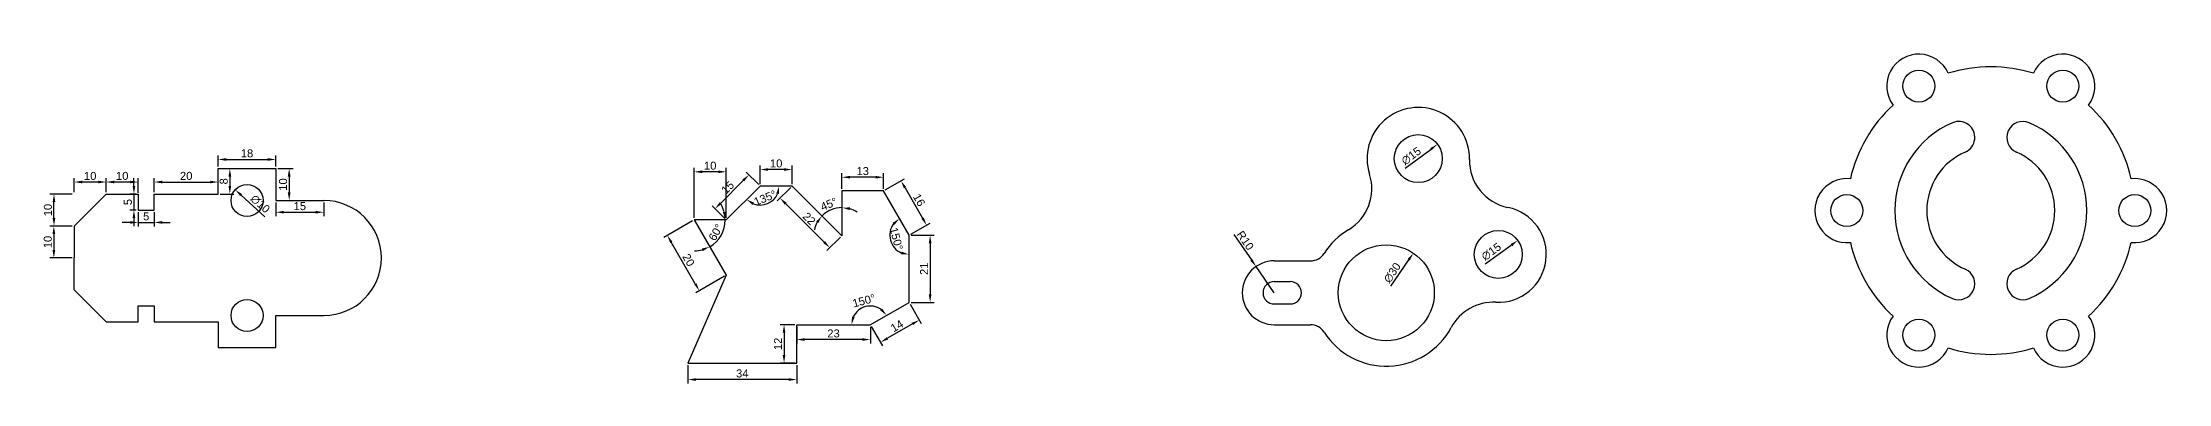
# Model space of a CAD drawing. Header units: millimetres. Extents: x 2651 to 4409, y 985 to 1695.
# Drawn here: x 2651 to 3316, y 1244 to 1350 of the extents above; entities that cross this region are included whole.
import ezdxf

# ---------------------------------------------------------------- set-up
doc = ezdxf.new("R2010")
doc.units = ezdxf.units.MM
doc.styles.get("Standard").update_dxf_attribs({"font": 'arial.ttf'})
doc.dimstyles.new('ISO-25', dxfattribs={"dimtxt": 2.5, "dimasz": 2.5, "dimexe": 1.25, "dimexo": 0.625, "dimtad": 1, "dimtxsty": 'Standard', "dimcen": 2.5, "dimadec": 0, "dimazin": 0, "dimtfac": 1, "dimtmove": 0, "dimatfit": 3, "dimfxl": 1, "dimarcsym": 0})

# ---------------------------------------------------------------- blocks, each defined once
blk = doc.blocks.new('*D7')
at = {"color": 0, "lineweight": -2, "transparency": 16777216}
for p, q in [((2660.55, 1303), (2653.61, 1303)), ((2654.86, 1295.5), (2654.86, 1300.5)), ((2660.55, 1293), (2653.61, 1293))]:
    blk.add_line(p, q, dxfattribs=at)
at = {"color": 0, "transparency": 16777216}
for points in [[(2654.44, 1300.5), (2655.28, 1300.5), (2654.86, 1303)], [(2654.44, 1295.5), (2655.28, 1295.5), (2654.86, 1293)]]:
    blk.add_solid(points, dxfattribs=at)
at = {"layer": 'Defpoints', "color": 0, "transparency": 16777216}
for p in [(2654.86, 1303), (2661.17, 1303), (2661.17, 1293)]:
    blk.add_point(p, dxfattribs=at)
at = {"color": 0, "transparency": 16777216, "insert": (2652.96, 1298), "char_height": 2.5, "attachment_point": 5, "rotation": 90}
blk.add_mtext('10', dxfattribs=at)
blk = doc.blocks.new('*D8')
at = {"color": 0, "lineweight": -2, "transparency": 16777216}
for p, q in [((2661.17, 1303.62), (2661.17, 1308.02)), ((2668.67, 1306.77), (2663.67, 1306.77)), ((2671.17, 1303.62), (2671.17, 1308.02))]:
    blk.add_line(p, q, dxfattribs=at)
at = {"color": 0, "transparency": 16777216}
for points in [[(2663.67, 1307.19), (2663.67, 1306.36), (2661.17, 1306.77)], [(2668.67, 1307.19), (2668.67, 1306.36), (2671.17, 1306.77)]]:
    blk.add_solid(points, dxfattribs=at)
at = {"layer": 'Defpoints', "color": 0, "transparency": 16777216}
for p in [(2661.17, 1306.77), (2661.17, 1303), (2671.17, 1303)]:
    blk.add_point(p, dxfattribs=at)
at = {"color": 0, "transparency": 16777216, "insert": (2666.17, 1308.67), "char_height": 2.5, "attachment_point": 5}
blk.add_mtext('10', dxfattribs=at)
blk = doc.blocks.new('*D9')
at = {"color": 0, "lineweight": -2, "transparency": 16777216}
for p, q in [((2671.17, 1303.62), (2671.17, 1308.03)), ((2678.67, 1306.78), (2673.67, 1306.78)), ((2681.17, 1303.43), (2681.17, 1308.03))]:
    blk.add_line(p, q, dxfattribs=at)
at = {"color": 0, "transparency": 16777216}
for points in [[(2673.67, 1307.19), (2673.67, 1306.36), (2671.17, 1306.78)], [(2678.67, 1307.19), (2678.67, 1306.36), (2681.17, 1306.78)]]:
    blk.add_solid(points, dxfattribs=at)
at = {"layer": 'Defpoints', "color": 0, "transparency": 16777216}
for p in [(2671.17, 1306.78), (2671.17, 1303), (2681.17, 1302.8)]:
    blk.add_point(p, dxfattribs=at)
at = {"color": 0, "transparency": 16777216, "insert": (2676.17, 1308.68), "char_height": 2.5, "attachment_point": 5}
blk.add_mtext('10', dxfattribs=at)
blk = doc.blocks.new('*D10')
at = {"color": 0, "lineweight": -2, "transparency": 16777216}
for p, q in [((2680.55, 1303), (2678.59, 1303)), ((2679.84, 1305.5), (2679.84, 1308)), ((2679.84, 1303), (2679.84, 1298)), ((2680.55, 1298), (2678.59, 1298)), ((2679.84, 1295.5), (2679.84, 1293))]:
    blk.add_line(p, q, dxfattribs=at)
at = {"color": 0, "transparency": 16777216}
for points in [[(2679.43, 1305.5), (2680.26, 1305.5), (2679.84, 1303)], [(2679.43, 1295.5), (2680.26, 1295.5), (2679.84, 1298)]]:
    blk.add_solid(points, dxfattribs=at)
at = {"layer": 'Defpoints', "color": 0, "transparency": 16777216}
for p in [(2681.17, 1303), (2679.84, 1298), (2681.17, 1298)]:
    blk.add_point(p, dxfattribs=at)
at = {"color": 0, "transparency": 16777216, "insert": (2677.95, 1300.5), "char_height": 2.5, "attachment_point": 5, "rotation": 90}
blk.add_mtext('5', dxfattribs=at)
blk = doc.blocks.new('*D11')
at = {"color": 0, "lineweight": -2, "transparency": 16777216}
for p, q in [((2681.17, 1297.37), (2681.17, 1292.88)), ((2686.17, 1297.37), (2686.17, 1292.88)), ((2678.67, 1294.13), (2676.17, 1294.13)), ((2681.17, 1294.13), (2686.17, 1294.13)), ((2688.67, 1294.13), (2691.17, 1294.13))]:
    blk.add_line(p, q, dxfattribs=at)
at = {"color": 0, "transparency": 16777216}
for points in [[(2678.67, 1294.55), (2678.67, 1293.71), (2681.17, 1294.13)], [(2688.67, 1294.55), (2688.67, 1293.71), (2686.17, 1294.13)]]:
    blk.add_solid(points, dxfattribs=at)
at = {"layer": 'Defpoints', "color": 0, "transparency": 16777216}
for p in [(2681.17, 1298), (2686.17, 1298), (2686.17, 1294.13)]:
    blk.add_point(p, dxfattribs=at)
at = {"color": 0, "transparency": 16777216, "insert": (2683.67, 1296.02), "char_height": 2.5, "attachment_point": 5}
blk.add_mtext('5', dxfattribs=at)
blk = doc.blocks.new('*D12')
at = {"color": 0, "lineweight": -2, "transparency": 16777216}
for p, q in [((2686.17, 1303.62), (2686.17, 1308.03)), ((2688.67, 1306.78), (2703.67, 1306.78)), ((2706.17, 1303.62), (2706.17, 1308.03))]:
    blk.add_line(p, q, dxfattribs=at)
at = {"color": 0, "transparency": 16777216}
for points in [[(2688.67, 1307.19), (2688.67, 1306.36), (2686.17, 1306.78)], [(2703.67, 1307.19), (2703.67, 1306.36), (2706.17, 1306.78)]]:
    blk.add_solid(points, dxfattribs=at)
at = {"layer": 'Defpoints', "color": 0, "transparency": 16777216}
for p in [(2686.17, 1303), (2706.17, 1306.78), (2706.17, 1303)]:
    blk.add_point(p, dxfattribs=at)
at = {"color": 0, "transparency": 16777216, "insert": (2696.17, 1308.68), "char_height": 2.5, "attachment_point": 5}
blk.add_mtext('20', dxfattribs=at)
blk = doc.blocks.new('*D13')
at = {"color": 0, "lineweight": -2, "transparency": 16777216}
for p, q in [((2706.8, 1311), (2711.05, 1311)), ((2706.8, 1303), (2711.05, 1303)), ((2709.8, 1308.5), (2709.8, 1305.5))]:
    blk.add_line(p, q, dxfattribs=at)
at = {"color": 0, "transparency": 16777216}
for points in [[(2709.39, 1308.5), (2710.22, 1308.5), (2709.8, 1311)], [(2709.39, 1305.5), (2710.22, 1305.5), (2709.8, 1303)]]:
    blk.add_solid(points, dxfattribs=at)
at = {"layer": 'Defpoints', "color": 0, "transparency": 16777216}
for p in [(2706.17, 1311), (2706.17, 1303), (2709.8, 1303)]:
    blk.add_point(p, dxfattribs=at)
at = {"color": 0, "transparency": 16777216, "insert": (2707.9, 1307), "char_height": 2.5, "attachment_point": 5, "rotation": 90}
blk.add_mtext('8', dxfattribs=at)
blk = doc.blocks.new('*D14')
at = {"color": 0, "lineweight": -2, "transparency": 16777216}
for p, q in [((2706.17, 1311.62), (2706.17, 1315.09)), ((2708.67, 1313.84), (2721.67, 1313.84)), ((2724.17, 1311.62), (2724.17, 1315.09))]:
    blk.add_line(p, q, dxfattribs=at)
at = {"color": 0, "transparency": 16777216}
for points in [[(2708.67, 1314.26), (2708.67, 1313.42), (2706.17, 1313.84)], [(2721.67, 1314.26), (2721.67, 1313.42), (2724.17, 1313.84)]]:
    blk.add_solid(points, dxfattribs=at)
at = {"layer": 'Defpoints', "color": 0, "transparency": 16777216}
for p in [(2706.17, 1311), (2724.17, 1313.84), (2724.17, 1311)]:
    blk.add_point(p, dxfattribs=at)
at = {"color": 0, "transparency": 16777216, "insert": (2715.17, 1315.74), "char_height": 2.5, "attachment_point": 5}
blk.add_mtext('18', dxfattribs=at)
blk = doc.blocks.new('*D15')
at = {"color": 0, "lineweight": -2, "transparency": 16777216}
for p, q in [((2724.8, 1311), (2729.59, 1311)), ((2728.34, 1308.5), (2728.34, 1303.5)), ((2724.8, 1301), (2729.59, 1301))]:
    blk.add_line(p, q, dxfattribs=at)
at = {"color": 0, "transparency": 16777216}
for points in [[(2727.92, 1308.5), (2728.76, 1308.5), (2728.34, 1311)], [(2727.92, 1303.5), (2728.76, 1303.5), (2728.34, 1301)]]:
    blk.add_solid(points, dxfattribs=at)
at = {"layer": 'Defpoints', "color": 0, "transparency": 16777216}
for p in [(2724.17, 1311), (2724.17, 1301), (2728.34, 1301)]:
    blk.add_point(p, dxfattribs=at)
at = {"color": 0, "transparency": 16777216, "insert": (2726.44, 1306), "char_height": 2.5, "attachment_point": 5, "rotation": 90}
blk.add_mtext('10', dxfattribs=at)
blk = doc.blocks.new('*D16')
at = {"color": 0, "lineweight": -2, "transparency": 16777216}
for p, q in [((2724.17, 1300.37), (2724.17, 1296.07)), ((2726.67, 1297.32), (2736.67, 1297.32)), ((2739.17, 1300.37), (2739.17, 1296.07))]:
    blk.add_line(p, q, dxfattribs=at)
at = {"color": 0, "transparency": 16777216}
for points in [[(2726.67, 1297.74), (2726.67, 1296.91), (2724.17, 1297.32)], [(2736.67, 1297.74), (2736.67, 1296.91), (2739.17, 1297.32)]]:
    blk.add_solid(points, dxfattribs=at)
at = {"layer": 'Defpoints', "color": 0, "transparency": 16777216}
for p in [(2724.17, 1301), (2739.17, 1301), (2739.17, 1297.32)]:
    blk.add_point(p, dxfattribs=at)
at = {"color": 0, "transparency": 16777216, "insert": (2731.67, 1299.22), "char_height": 2.5, "attachment_point": 5}
blk.add_mtext('15', dxfattribs=at)
blk = doc.blocks.new('*D17')
at = {"color": 0, "lineweight": -2, "transparency": 16777216}
blk.add_line((2720.75, 1295.92), (2713.33, 1302.68), dxfattribs=at)
at = {"color": 0, "transparency": 16777216}
blk.add_solid([(2713.61, 1302.99), (2713.05, 1302.37), (2711.48, 1304.36)], dxfattribs=at)
at = {"layer": 'Defpoints', "color": 0, "transparency": 16777216}
for p in [(2711.48, 1304.36), (2718.87, 1297.63)]:
    blk.add_point(p, dxfattribs=at)
at = {"color": 0, "transparency": 16777216, "insert": (2719.29, 1299.92), "char_height": 2.5, "attachment_point": 5, "rotation": 317.68511}
blk.add_mtext('∅10', dxfattribs=at)
blk = doc.blocks.new('*D18')
at = {"color": 0, "lineweight": -2, "transparency": 16777216}
for p, q in [((2660.55, 1293), (2653.57, 1293)), ((2654.82, 1290.5), (2654.82, 1285.5)), ((2660.55, 1283), (2653.57, 1283))]:
    blk.add_line(p, q, dxfattribs=at)
at = {"color": 0, "transparency": 16777216}
for points in [[(2654.4, 1290.5), (2655.24, 1290.5), (2654.82, 1293)], [(2654.4, 1285.5), (2655.24, 1285.5), (2654.82, 1283)]]:
    blk.add_solid(points, dxfattribs=at)
at = {"layer": 'Defpoints', "color": 0, "transparency": 16777216}
for p in [(2661.17, 1293), (2654.82, 1283), (2661.17, 1283)]:
    blk.add_point(p, dxfattribs=at)
at = {"color": 0, "transparency": 16777216, "insert": (2652.92, 1288), "char_height": 2.5, "attachment_point": 5, "rotation": 90}
blk.add_mtext('10', dxfattribs=at)
blk = doc.blocks.new('*D31')
at = {"color": 0, "lineweight": -2, "transparency": 16777216}
blk.add_arc((2909.92, 1262.11), 5.86, 54.62241, 155.37759, dxfattribs=at)
at = {"color": 0, "transparency": 16777216}
for points in [[(2905, 1264.47), (2904.18, 1264.65), (2904.06, 1262.11)], [(2913.62, 1267.17), (2913.01, 1266.61), (2915, 1265.04)]]:
    blk.add_solid(points, dxfattribs=at)
at = {"layer": 'Defpoints', "color": 0, "transparency": 16777216}
for p in [(2922.04, 1269.11), (2886.92, 1262.11), (2909.92, 1262.11), (2909.92, 1262.11), (2910.94, 1267.89)]:
    blk.add_point(p, dxfattribs=at)
at = {"color": 0, "transparency": 16777216, "insert": (2907.91, 1269.61), "char_height": 2.5, "attachment_point": 5, "rotation": 15}
blk.add_mtext('150°', dxfattribs=at)
blk = doc.blocks.new('*D32')
at = {"color": 0, "lineweight": -2, "transparency": 16777216}
for start, end in [(90, 135), (57.30267, 73.65134), (151.34866, 167.69733)]:
    blk.add_arc((2901.04, 1289.97), 8.79, start, end, dxfattribs=at)
at = {"color": 0, "transparency": 16777216}
for points in [[(2893, 1294.44), (2893.66, 1293.94), (2894.83, 1296.19)], [(2903.46, 1297.99), (2903.58, 1298.82), (2901.04, 1298.76)]]:
    blk.add_solid(points, dxfattribs=at)
at = {"layer": 'Defpoints', "color": 0, "transparency": 16777216}
for p in [(2885.49, 1305.53), (2901.04, 1303.97), (2898.77, 1298.46), (2901.04, 1289.97), (2901.04, 1289.97)]:
    blk.add_point(p, dxfattribs=at)
at = {"color": 0, "transparency": 16777216, "insert": (2896.95, 1299.84), "char_height": 2.5, "attachment_point": 5, "rotation": 22.5}
blk.add_mtext('45°', dxfattribs=at)
blk = doc.blocks.new('*D33')
at = {"color": 0, "lineweight": -2, "transparency": 16777216}
for start, end in [(14.79641, 29.59283), (300, 360), (270.40717, 285.20359)]:
    blk.add_arc((2854.88, 1294.92), 9.71, start, end, dxfattribs=at)
at = {"color": 0, "transparency": 16777216}
for points in [[(2864.68, 1297.45), (2863.85, 1297.35), (2864.59, 1294.92)], [(2857.27, 1285.94), (2857.59, 1285.17), (2859.73, 1286.51)]]:
    blk.add_solid(points, dxfattribs=at)
at = {"layer": 'Defpoints', "color": 0, "transparency": 16777216}
for p in [(2854.88, 1294.92), (2854.88, 1294.92), (2862.32, 1288.68), (2864.88, 1294.92), (2864.88, 1277.6)]:
    blk.add_point(p, dxfattribs=at)
at = {"color": 0, "transparency": 16777216, "insert": (2861.64, 1291.02), "char_height": 2.5, "attachment_point": 5, "rotation": 60}
blk.add_mtext('60°', dxfattribs=at)
blk = doc.blocks.new('*D34')
at = {"color": 0, "lineweight": -2, "transparency": 16777216}
blk.add_arc((2875.49, 1305.53), 5.96, 249.21162, 335.78838, dxfattribs=at)
at = {"color": 0, "transparency": 16777216}
for points in [[(2880.52, 1303.17), (2881.33, 1302.99), (2881.45, 1305.53)], [(2873.15, 1299.6), (2873.6, 1300.3), (2871.27, 1301.31)]]:
    blk.add_solid(points, dxfattribs=at)
at = {"layer": 'Defpoints', "color": 0, "transparency": 16777216}
for p in [(2875.49, 1305.53), (2875.49, 1305.53), (2885.49, 1305.53), (2875.49, 1299.57), (2864.88, 1294.92)]:
    blk.add_point(p, dxfattribs=at)
at = {"color": 0, "transparency": 16777216, "insert": (2877.04, 1301.78), "char_height": 2.5, "attachment_point": 5, "rotation": 22.5}
blk.add_mtext('135°', dxfattribs=at)
blk = doc.blocks.new('*D35')
at = {"color": 0, "lineweight": -2, "transparency": 16777216}
blk.add_arc((2922.04, 1290.11), 6.04, 143.89792, 246.10208, dxfattribs=at)
at = {"color": 0, "transparency": 16777216}
for points in [[(2916.89, 1293.98), (2917.44, 1293.36), (2919.03, 1295.34)], [(2919.68, 1285), (2919.51, 1284.19), (2922.04, 1284.08)]]:
    blk.add_solid(points, dxfattribs=at)
at = {"layer": 'Defpoints', "color": 0, "transparency": 16777216}
for p in [(2914.04, 1303.97), (2916.1, 1291.16), (2922.04, 1290.11), (2922.04, 1290.11), (2922.04, 1269.11)]:
    blk.add_point(p, dxfattribs=at)
at = {"color": 0, "transparency": 16777216, "insert": (2918.05, 1289.04), "char_height": 2.5, "attachment_point": 5, "rotation": 285}
blk.add_mtext('150°', dxfattribs=at)
blk = doc.blocks.new('*D36')
at = {"color": 0, "lineweight": -2, "transparency": 16777216}
for p, q in [((2914.59, 1304.28), (2920.6, 1307.75)), ((2920.76, 1304.96), (2926.26, 1295.44)), ((2922.59, 1290.43), (2928.6, 1293.9))]:
    blk.add_line(p, q, dxfattribs=at)
at = {"color": 0, "transparency": 16777216}
for points in [[(2921.13, 1305.17), (2920.4, 1304.76), (2919.51, 1307.13)], [(2926.63, 1295.65), (2925.9, 1295.23), (2927.51, 1293.27)]]:
    blk.add_solid(points, dxfattribs=at)
at = {"layer": 'Defpoints', "color": 0, "transparency": 16777216}
for p in [(2914.04, 1303.97), (2922.04, 1290.11), (2927.51, 1293.27)]:
    blk.add_point(p, dxfattribs=at)
at = {"color": 0, "transparency": 16777216, "insert": (2925.16, 1301.15), "char_height": 2.5, "attachment_point": 5, "rotation": 300}
blk.add_mtext('16', dxfattribs=at)
blk = doc.blocks.new('*D37')
at = {"color": 0, "lineweight": -2, "transparency": 16777216}
for p, q in [((2875.05, 1305.97), (2871.11, 1309.9)), ((2863.16, 1300.18), (2870.23, 1307.25)), ((2864.44, 1295.36), (2860.5, 1299.3))]:
    blk.add_line(p, q, dxfattribs=at)
at = {"color": 0, "transparency": 16777216}
for points in [[(2869.93, 1307.55), (2870.52, 1306.96), (2871.99, 1309.02)], [(2862.86, 1300.48), (2863.45, 1299.89), (2861.39, 1298.41)]]:
    blk.add_solid(points, dxfattribs=at)
at = {"layer": 'Defpoints', "color": 0, "transparency": 16777216}
for p in [(2871.99, 1309.02), (2875.49, 1305.53), (2864.88, 1294.92)]:
    blk.add_point(p, dxfattribs=at)
at = {"color": 0, "transparency": 16777216, "insert": (2865.35, 1305.06), "char_height": 2.5, "attachment_point": 5, "rotation": 45}
blk.add_mtext('15', dxfattribs=at)
blk = doc.blocks.new('*D38')
at = {"color": 0, "lineweight": -2, "transparency": 16777216}
for p, q in [((2854.34, 1294.61), (2845.41, 1289.45)), ((2855.24, 1274.92), (2847.74, 1287.91)), ((2864.34, 1277.29), (2855.41, 1272.13))]:
    blk.add_line(p, q, dxfattribs=at)
at = {"color": 0, "transparency": 16777216}
for points in [[(2848.1, 1288.12), (2847.38, 1287.7), (2846.49, 1290.07)], [(2855.6, 1275.13), (2854.88, 1274.71), (2856.49, 1272.75)]]:
    blk.add_solid(points, dxfattribs=at)
at = {"layer": 'Defpoints', "color": 0, "transparency": 16777216}
for p in [(2846.49, 1290.07), (2854.88, 1294.92), (2864.88, 1277.6)]:
    blk.add_point(p, dxfattribs=at)
at = {"color": 0, "transparency": 16777216, "insert": (2853.13, 1282.36), "char_height": 2.5, "attachment_point": 5, "rotation": 300}
blk.add_mtext('20', dxfattribs=at)
blk = doc.blocks.new('*D39')
at = {"color": 0, "lineweight": -2, "transparency": 16777216}
for p, q in [((2885.05, 1305.08), (2880.83, 1300.87)), ((2883.48, 1299.98), (2895.5, 1287.96)), ((2900.6, 1289.53), (2896.38, 1285.31))]:
    blk.add_line(p, q, dxfattribs=at)
at = {"color": 0, "transparency": 16777216}
for points in [[(2883.77, 1300.28), (2883.18, 1299.69), (2881.71, 1301.75)], [(2895.79, 1288.26), (2895.2, 1287.67), (2897.27, 1286.19)]]:
    blk.add_solid(points, dxfattribs=at)
at = {"layer": 'Defpoints', "color": 0, "transparency": 16777216}
for p in [(2885.49, 1305.53), (2901.04, 1289.97), (2897.27, 1286.19)]:
    blk.add_point(p, dxfattribs=at)
at = {"color": 0, "transparency": 16777216, "insert": (2890.82, 1295.3), "char_height": 2.5, "attachment_point": 5, "rotation": 315}
blk.add_mtext('22', dxfattribs=at)
blk = doc.blocks.new('*D40')
at = {"color": 0, "lineweight": -2, "transparency": 16777216}
for p, q in [((2923.06, 1262.35), (2915.27, 1257.85)), ((2922.36, 1268.57), (2925.85, 1262.52)), ((2910.23, 1261.57), (2913.73, 1255.52))]:
    blk.add_line(p, q, dxfattribs=at)
at = {"color": 0, "transparency": 16777216}
for points in [[(2922.85, 1262.71), (2923.27, 1261.99), (2925.23, 1263.6)], [(2915.06, 1258.21), (2915.48, 1257.49), (2913.1, 1256.6)]]:
    blk.add_solid(points, dxfattribs=at)
at = {"layer": 'Defpoints', "color": 0, "transparency": 16777216}
for p in [(2922.04, 1269.11), (2909.92, 1262.11), (2913.1, 1256.6)]:
    blk.add_point(p, dxfattribs=at)
at = {"color": 0, "transparency": 16777216, "insert": (2918.22, 1261.73), "char_height": 2.5, "attachment_point": 5, "rotation": 30}
blk.add_mtext('14', dxfattribs=at)
blk = doc.blocks.new('*D41')
at = {"color": 0, "lineweight": -2, "transparency": 16777216}
for p, q in [((2886.92, 1261.49), (2886.92, 1256.22)), ((2907.42, 1257.47), (2889.42, 1257.47)), ((2909.92, 1261.49), (2909.92, 1256.22))]:
    blk.add_line(p, q, dxfattribs=at)
at = {"color": 0, "transparency": 16777216}
for points in [[(2889.42, 1257.88), (2889.42, 1257.05), (2886.92, 1257.47)], [(2907.42, 1257.88), (2907.42, 1257.05), (2909.92, 1257.47)]]:
    blk.add_solid(points, dxfattribs=at)
at = {"layer": 'Defpoints', "color": 0, "transparency": 16777216}
for p in [(2886.92, 1262.11), (2909.92, 1262.11), (2886.92, 1257.47)]:
    blk.add_point(p, dxfattribs=at)
at = {"color": 0, "transparency": 16777216, "insert": (2898.42, 1259.37), "char_height": 2.5, "attachment_point": 5}
blk.add_mtext('23', dxfattribs=at)
blk = doc.blocks.new('*D42')
at = {"color": 0, "lineweight": -2, "transparency": 16777216}
for p, q in [((2922.67, 1290.11), (2929.85, 1290.11)), ((2928.6, 1287.61), (2928.6, 1271.61)), ((2922.67, 1269.11), (2929.85, 1269.11))]:
    blk.add_line(p, q, dxfattribs=at)
at = {"color": 0, "transparency": 16777216}
for points in [[(2928.18, 1287.61), (2929.01, 1287.61), (2928.6, 1290.11)], [(2928.18, 1271.61), (2929.01, 1271.61), (2928.6, 1269.11)]]:
    blk.add_solid(points, dxfattribs=at)
at = {"layer": 'Defpoints', "color": 0, "transparency": 16777216}
for p in [(2922.04, 1290.11), (2922.04, 1269.11), (2928.6, 1269.11)]:
    blk.add_point(p, dxfattribs=at)
at = {"color": 0, "transparency": 16777216, "insert": (2926.72, 1279.61), "char_height": 2.5, "attachment_point": 5, "rotation": 90}
blk.add_mtext('21', dxfattribs=at)
blk = doc.blocks.new('*D43')
at = {"color": 0, "lineweight": -2, "transparency": 16777216}
for p, q in [((2901.04, 1304.6), (2901.04, 1309.52)), ((2914.04, 1304.6), (2914.04, 1309.52)), ((2911.54, 1308.27), (2903.54, 1308.27))]:
    blk.add_line(p, q, dxfattribs=at)
at = {"color": 0, "transparency": 16777216}
for points in [[(2903.54, 1308.69), (2903.54, 1307.86), (2901.04, 1308.27)], [(2911.54, 1308.69), (2911.54, 1307.86), (2914.04, 1308.27)]]:
    blk.add_solid(points, dxfattribs=at)
at = {"layer": 'Defpoints', "color": 0, "transparency": 16777216}
for p in [(2901.04, 1308.27), (2901.04, 1303.97), (2914.04, 1303.97)]:
    blk.add_point(p, dxfattribs=at)
at = {"color": 0, "transparency": 16777216, "insert": (2907.54, 1310.18), "char_height": 2.5, "attachment_point": 5}
blk.add_mtext('13', dxfattribs=at)
blk = doc.blocks.new('*D44')
at = {"color": 0, "lineweight": -2, "transparency": 16777216}
for p, q in [((2875.49, 1306.15), (2875.49, 1311.94)), ((2882.99, 1310.69), (2877.99, 1310.69)), ((2885.49, 1306.15), (2885.49, 1311.94))]:
    blk.add_line(p, q, dxfattribs=at)
at = {"color": 0, "transparency": 16777216}
for points in [[(2877.99, 1311.1), (2877.99, 1310.27), (2875.49, 1310.69)], [(2882.99, 1311.1), (2882.99, 1310.27), (2885.49, 1310.69)]]:
    blk.add_solid(points, dxfattribs=at)
at = {"layer": 'Defpoints', "color": 0, "transparency": 16777216}
for p in [(2875.49, 1310.69), (2875.49, 1305.53), (2885.49, 1305.53)]:
    blk.add_point(p, dxfattribs=at)
at = {"color": 0, "transparency": 16777216, "insert": (2880.49, 1312.59), "char_height": 2.5, "attachment_point": 5}
blk.add_mtext('10', dxfattribs=at)
blk = doc.blocks.new('*D45')
at = {"color": 0, "lineweight": -2, "transparency": 16777216}
for p, q in [((2854.88, 1295.54), (2854.88, 1311.22)), ((2862.38, 1309.97), (2857.38, 1309.97)), ((2864.88, 1295.54), (2864.88, 1311.22))]:
    blk.add_line(p, q, dxfattribs=at)
at = {"color": 0, "transparency": 16777216}
for points in [[(2857.38, 1310.39), (2857.38, 1309.56), (2854.88, 1309.97)], [(2862.38, 1310.39), (2862.38, 1309.56), (2864.88, 1309.97)]]:
    blk.add_solid(points, dxfattribs=at)
at = {"layer": 'Defpoints', "color": 0, "transparency": 16777216}
for p in [(2854.88, 1309.97), (2854.88, 1294.92), (2864.88, 1294.92)]:
    blk.add_point(p, dxfattribs=at)
at = {"color": 0, "transparency": 16777216, "insert": (2859.88, 1311.87), "char_height": 2.5, "attachment_point": 5}
blk.add_mtext('10', dxfattribs=at)
blk = doc.blocks.new('*D46')
at = {"color": 0, "lineweight": -2, "transparency": 16777216}
for p, q in [((2886.29, 1262.11), (2881.71, 1262.11)), ((2882.96, 1259.61), (2882.96, 1252.61)), ((2886.29, 1250.11), (2881.71, 1250.11))]:
    blk.add_line(p, q, dxfattribs=at)
at = {"color": 0, "transparency": 16777216}
for points in [[(2882.54, 1259.61), (2883.38, 1259.61), (2882.96, 1262.11)], [(2882.54, 1252.61), (2883.38, 1252.61), (2882.96, 1250.11)]]:
    blk.add_solid(points, dxfattribs=at)
at = {"layer": 'Defpoints', "color": 0, "transparency": 16777216}
for p in [(2886.92, 1262.11), (2882.96, 1250.11), (2886.92, 1250.11)]:
    blk.add_point(p, dxfattribs=at)
at = {"color": 0, "transparency": 16777216, "insert": (2881.08, 1256.11), "char_height": 2.5, "attachment_point": 5, "rotation": 90}
blk.add_mtext('12', dxfattribs=at)
blk = doc.blocks.new('*D47')
at = {"color": 0, "lineweight": -2, "transparency": 16777216}
for p, q in [((2852.92, 1249.49), (2852.92, 1243.69)), ((2886.92, 1249.49), (2886.92, 1243.69)), ((2884.42, 1244.94), (2855.42, 1244.94))]:
    blk.add_line(p, q, dxfattribs=at)
at = {"color": 0, "transparency": 16777216}
for points in [[(2855.42, 1245.36), (2855.42, 1244.53), (2852.92, 1244.94)], [(2884.42, 1245.36), (2884.42, 1244.53), (2886.92, 1244.94)]]:
    blk.add_solid(points, dxfattribs=at)
at = {"layer": 'Defpoints', "color": 0, "transparency": 16777216}
for p in [(2852.92, 1250.11), (2886.92, 1250.11), (2852.92, 1244.94)]:
    blk.add_point(p, dxfattribs=at)
at = {"color": 0, "transparency": 16777216, "insert": (2869.92, 1246.84), "char_height": 2.5, "attachment_point": 5}
blk.add_mtext('34', dxfattribs=at)
blk = doc.blocks.new('*D49')
at = {"color": 0, "lineweight": -2, "transparency": 16777216}
blk.add_line((3077.07, 1311.07), (3085.14, 1317.1), dxfattribs=at)
at = {"color": 0, "transparency": 16777216}
blk.add_solid([(3084.89, 1317.43), (3085.38, 1316.77), (3087.14, 1318.6)], dxfattribs=at)
at = {"layer": 'Defpoints', "color": 0, "transparency": 16777216}
for p in [(3087.14, 1318.6), (3075.12, 1309.62)]:
    blk.add_point(p, dxfattribs=at)
at = {"color": 0, "transparency": 16777216, "insert": (3078.92, 1314.92), "char_height": 2.5, "attachment_point": 5, "rotation": 36.75575}
blk.add_mtext('∅15', dxfattribs=at)
blk = doc.blocks.new('*D50')
at = {"color": 0, "lineweight": -2, "transparency": 16777216}
blk.add_line((3102.01, 1281.15), (3110.19, 1287.02), dxfattribs=at)
at = {"color": 0, "transparency": 16777216}
blk.add_solid([(3109.95, 1287.36), (3110.44, 1286.68), (3112.22, 1288.48)], dxfattribs=at)
at = {"layer": 'Defpoints', "color": 0, "transparency": 16777216}
for p in [(3112.22, 1288.48), (3100.04, 1279.74)]:
    blk.add_point(p, dxfattribs=at)
at = {"color": 0, "transparency": 16777216, "insert": (3103.94, 1284.96), "char_height": 2.5, "attachment_point": 5, "rotation": 35.65115}
blk.add_mtext('∅15', dxfattribs=at)
blk = doc.blocks.new('*D51')
at = {"color": 0, "lineweight": -2, "transparency": 16777216}
blk.add_line((3072.51, 1274.14), (3078.15, 1282.45), dxfattribs=at)
at = {"color": 0, "transparency": 16777216}
blk.add_solid([(3077.81, 1282.68), (3078.5, 1282.22), (3079.56, 1284.52)], dxfattribs=at)
at = {"layer": 'Defpoints', "color": 0, "transparency": 16777216}
for p in [(3079.56, 1284.52), (3062.7, 1259.7)]:
    blk.add_point(p, dxfattribs=at)
at = {"color": 0, "transparency": 16777216, "insert": (3073, 1278.37), "char_height": 2.5, "attachment_point": 5, "rotation": 55.82029}
blk.add_mtext('∅30', dxfattribs=at)
blk = doc.blocks.new('*D52')
at = {"color": 0, "lineweight": -2, "transparency": 16777216}
for p, q in [((3023.45, 1290.35), (3028.99, 1282.37)), ((3036.13, 1272.11), (3030.42, 1280.32))]:
    blk.add_line(p, q, dxfattribs=at)
at = {"color": 0, "transparency": 16777216}
blk.add_solid([(3029.34, 1282.61), (3028.65, 1282.13), (3030.42, 1280.32)], dxfattribs=at)
at = {"layer": 'Defpoints', "color": 0, "transparency": 16777216}
for p in [(3030.42, 1280.32), (3036.13, 1272.11)]:
    blk.add_point(p, dxfattribs=at)
at = {"color": 0, "transparency": 16777216, "insert": (3027.07, 1288.47), "char_height": 2.5, "attachment_point": 5, "rotation": 304.80542}
blk.add_mtext('R10', dxfattribs=at)
blk = doc.blocks.new('*U55')
blk.add_circle((-2.5, 0), 5)
blk.add_arc((-2.5, 0), 10, 263.62063, 96.37937)
blk = doc.blocks.new('*U57')
at = {"color": 0, "linetype": 'ByBlock', "lineweight": -2, "transparency": 16777216}
for p, rotation in [((-23.75, 41.14), 120), ((23.75, 41.14), 59.99999999999999), ((-47.5, 0), 180), ((-23.75, -41.14), 239.9999999999999), ((23.75, -41.14), 299.9999999999999)]:
    blk.add_blockref('*U55', p, dxfattribs=dict(at, rotation=rotation))
blk.add_blockref('*U55', (47.5, 0), dxfattribs=at)
blk = doc.blocks.new('*U58')
blk.add_circle((-2.5, 0), 5)
blk.add_arc((-2.5, 0), 10, 263.62063, 96.37937)
blk = doc.blocks.new('*U60')
at = {"color": 0, "linetype": 'ByBlock', "lineweight": -2, "transparency": 16777216}
for p, rotation in [((-23.75, 41.14), 120), ((23.75, 41.14), 59.99999999999999), ((-47.5, 0), 180), ((-23.75, -41.14), 239.9999999999999), ((23.75, -41.14), 299.9999999999999)]:
    blk.add_blockref('*U58', p, dxfattribs=dict(at, rotation=rotation))
blk.add_blockref('*U58', (47.5, 0), dxfattribs=at)

msp = doc.modelspace()

# ---------------------------------------------------------------- linework, layer by layer
for p, q in [((2706.174, 1302.997), (2706.174, 1310.997)), ((2706.174, 1310.997), (2724.174, 1310.997)), ((2724.174, 1310.997), (2724.174, 1300.997)), ((2671.174, 1302.997), (2661.174, 1292.997)), ((2671.174, 1302.997), (2681.174, 1302.997)), ((2681.174, 1302.997), (2681.174, 1297.997)), ((2686.174, 1297.997), (2686.174, 1302.997)), ((2686.174, 1302.997), (2706.174, 1302.997)), ((2875.487, 1305.526), (2864.881, 1294.92)), ((2885.487, 1305.526), (2875.487, 1305.526)), ((2901.044, 1289.97), (2885.487, 1305.526)), ((2914.044, 1303.97), (2901.044, 1303.97)), ((2901.044, 1303.97), (2901.044, 1289.97)), ((2922.044, 1290.114), (2914.044, 1303.97)), ((2681.174, 1297.997), (2686.174, 1297.997)), ((2724.174, 1300.997), (2739.174, 1300.997)), ((2661.174, 1292.997), (2661.174, 1282.997)), ((2864.881, 1294.92), (2854.881, 1294.92)), ((2854.881, 1294.92), (2864.881, 1277.599)), ((2922.044, 1269.114), (2922.044, 1290.114)), ((2661.174, 1272.997), (2661.174, 1282.997)), ((3036.13, 1282.109), (3047.486, 1282.109)), ((2864.881, 1277.599), (2852.919, 1250.114)), ((3036.13, 1275.609), (3041.13, 1275.609)), ((2671.174, 1262.997), (2661.174, 1272.997)), ((2909.919, 1262.114), (2922.044, 1269.114)), ((2671.174, 1262.997), (2681.174, 1262.997)), ((2681.174, 1262.997), (2681.174, 1267.997)), ((2681.174, 1267.997), (2686.174, 1267.997)), ((2686.174, 1267.997), (2686.174, 1262.997)), ((2686.174, 1262.997), (2706.174, 1262.997)), ((2706.174, 1262.997), (2706.174, 1254.997)), ((2724.174, 1254.997), (2724.174, 1264.997)), ((2724.174, 1264.997), (2739.174, 1264.997)), ((2886.919, 1250.114), (2886.919, 1262.114)), ((2886.919, 1262.114), (2909.919, 1262.114)), ((3036.13, 1268.609), (3041.13, 1268.609)), ((3036.13, 1262.109), (3047.486, 1262.109)), ((2706.174, 1254.997), (2724.174, 1254.997)), ((2852.919, 1250.114), (2886.919, 1250.114))]:
    msp.add_line(p, q)
for centre, radius in [((3081.13, 1314.109), 7.5), ((2715.174, 1300.997), 5), ((3106.13, 1284.109), 7.5), ((3071.13, 1272.109), 15), ((2715.174, 1264.997), 5)]:
    msp.add_circle(centre, radius)
for centre, radius, start, end in [((3260.002, 1297.835), 45, 72.75874, 107.24126), ((3260.002, 1297.835), 45, 72.75874, 107.24126), ((3081.13, 1314.109), 16, 358.881887, 197.666207), ((3260.002, 1297.835), 45, 132.75874, 167.24126), ((3260.002, 1297.835), 45, 132.75874, 167.24126), ((3260.002, 1297.835), 45, 12.75874, 47.24126), ((3260.002, 1297.835), 45, 12.75874, 47.24126), ((3260.002, 1297.835), 30, 113.578178, 246.421822), ((3260.002, 1297.835), 30, 113.578178, 246.421822), ((3250.002, 1320.748), 5, 293.578178, 113.578178), ((3250.002, 1320.748), 5, 293.578178, 113.578178), ((3270.002, 1320.748), 5, 66.421822, 246.421822), ((3270.002, 1320.748), 5, 66.421822, 246.421822), ((3260.002, 1297.835), 30, 293.578178, 66.421822), ((3260.002, 1297.835), 30, 293.578178, 66.421822), ((3260.002, 1297.835), 20, 113.578178, 246.421822), ((3260.002, 1297.835), 20, 113.578178, 246.421822), ((3260.002, 1297.835), 20, 293.578178, 66.421822), ((3260.002, 1297.835), 20, 293.578178, 66.421822), ((3051.592, 1304.701), 15, 300.941289, 17.666207), ((3112.124, 1313.504), 15, 178.881887, 258.474546), ((2739.174, 1282.997), 18, 270, 90), ((3106.13, 1284.109), 15, 267.108983, 78.474546), ((3071.13, 1272.109), 23, 120.941289, 147.607635), ((3036.13, 1272.109), 10, 90, 270), ((3047.486, 1287.109), 5, 270, 327.607635), ((3260.002, 1297.835), 45, 192.75874, 227.24126), ((3260.002, 1297.835), 45, 192.75874, 227.24126), ((3260.002, 1297.835), 45, 312.75874, 347.24126), ((3260.002, 1297.835), 45, 312.75874, 347.24126), ((3036.13, 1272.109), 3.5, 90, 270), ((3041.13, 1272.109), 3.5, 270, 90), ((3250.002, 1274.922), 5, 246.421822, 66.421822), ((3250.002, 1274.922), 5, 246.421822, 66.421822), ((3270.002, 1274.922), 5, 113.578178, 293.578178), ((3270.002, 1274.922), 5, 113.578178, 293.578178), ((3104.617, 1254.147), 15, 87.108983, 151.791635), ((3047.486, 1257.109), 5, 32.392365, 90), ((3071.13, 1272.109), 23, 212.392365, 331.791635), ((3260.002, 1297.835), 45, 252.75874, 287.24126), ((3260.002, 1297.835), 45, 252.75874, 287.24126)]:
    msp.add_arc(centre, radius, start, end)

# ---------------------------------------------------------------- block references
for name in ['*U57', '*U60']:
    msp.add_blockref(name, (3260.002, 1297.835))

# ---------------------------------------------------------------- dimensions: what is measured, and where the dimension line sits
for base, p1, p2, picture, middle in [((2724.174, 1313.841), (2706.174, 1310.997), (2724.174, 1310.997), '*D14', (2715.174, 1315.742)), ((2661.174, 1306.773), (2671.174, 1302.997), (2661.174, 1302.997), '*D8', (2666.174, 1308.675)), ((2671.174, 1306.777), (2681.174, 1302.8), (2671.174, 1302.997), '*D9', (2676.174, 1308.679)), ((2706.174, 1306.777), (2686.174, 1302.997), (2706.174, 1302.997), '*D12', (2696.174, 1308.679)), ((2854.881, 1309.973), (2864.881, 1294.92), (2854.881, 1294.92), '*D45', (2859.881, 1311.875)), ((2875.487, 1310.687), (2885.487, 1305.526), (2875.487, 1305.526), '*D44', (2880.487, 1312.589)), ((2901.044, 1308.273), (2914.044, 1303.97), (2901.044, 1303.97), '*D43', (2907.544, 1310.175)), ((2686.174, 1294.129), (2681.174, 1297.997), (2686.174, 1297.997), '*D11', (2683.674, 1296.025)), ((2739.174, 1297.322), (2724.174, 1300.997), (2739.174, 1300.997), '*D16', (2731.674, 1299.224)), ((2886.919, 1257.466), (2909.919, 1262.114), (2886.919, 1262.114), '*D41', (2898.419, 1259.369)), ((2852.919, 1244.942), (2886.919, 1250.114), (2852.919, 1250.114), '*D47', (2869.919, 1246.844))]:
    dim = msp.add_linear_dim(base=base, p1=p1, p2=p2, dimstyle='ISO-25')
    dim.commit()
    dim.dimension.update_dxf_attribs({"geometry": picture, "text_midpoint": middle})
for p1, p2, picture, middle in [((3075.121, 1309.62), (3087.139, 1318.597), '*D49', (3080.1, 1313.34)), ((2718.872, 1297.631), (2711.477, 1304.363), '*D17', (2717.963, 1298.458)), ((3062.703, 1259.699), (3079.557, 1284.518), '*D51', (3074.629, 1277.261)), ((3100.035, 1279.737), (3112.224, 1288.48), '*D50', (3105.086, 1283.36))]:
    dim = msp.add_diameter_dim_2p(p1=p1, p2=p2, dimstyle='ISO-25')
    dim.commit()
    dim.dimension.update_dxf_attribs({"geometry": picture, "text_midpoint": middle, "dimtype": 163})
for base, p1, p2, picture, middle in [((2709.802, 1302.997), (2706.174, 1310.997), (2706.174, 1302.997), '*D13', (2707.901, 1306.997)), ((2728.341, 1300.997), (2724.174, 1310.997), (2724.174, 1300.997), '*D15', (2726.439, 1305.997)), ((2654.859, 1302.997), (2661.174, 1292.997), (2661.174, 1302.997), '*D7', (2652.957, 1297.997)), ((2679.842, 1297.997), (2681.174, 1302.997), (2681.174, 1297.997), '*D10', (2677.946, 1300.497)), ((2654.819, 1282.997), (2661.174, 1292.997), (2661.174, 1282.997), '*D18', (2652.917, 1287.997)), ((2928.596, 1269.114), (2922.044, 1290.114), (2922.044, 1269.114), '*D42', (2926.716, 1279.614)), ((2882.961, 1250.114), (2886.919, 1262.114), (2886.919, 1250.114), '*D46', (2881.081, 1256.114))]:
    dim = msp.add_linear_dim(base=base, p1=p1, p2=p2, angle=90, dimstyle='ISO-25')
    dim.commit()
    dim.dimension.update_dxf_attribs({"geometry": picture, "text_midpoint": middle})
for p1, p2, distance, picture, middle in [((2864.881, 1294.92), (2875.487, 1305.526), 4.94, '*D37', (2865.346, 1305.061)), ((2885.487, 1305.526), (2901.044, 1289.97), -5.341, '*D39', (2890.818, 1295.301)), ((2914.044, 1303.97), (2922.044, 1290.114), 6.317, '*D36', (2925.161, 1301.151)), ((2864.881, 1277.599), (2854.881, 1294.92), 9.691, '*D38', (2853.135, 1282.365)), ((2922.044, 1269.114), (2909.919, 1262.114), 6.366, '*D40', (2918.225, 1261.729))]:
    dim = msp.add_aligned_dim(p1=p1, p2=p2, distance=distance, dimstyle='ISO-25')
    dim.commit()
    dim.dimension.update_dxf_attribs({"geometry": picture, "text_midpoint": middle})
for base, line1, line2, picture, middle in [((2875.487, 1299.566), ((2885.487, 1305.526), (2875.487, 1305.526)), ((2875.487, 1305.526), (2864.881, 1294.92)), '*D34', (2877.04, 1301.777)), ((2898.768, 1298.462), ((2901.044, 1289.97), (2885.487, 1305.526)), ((2901.044, 1303.97), (2901.044, 1289.97)), '*D32', (2896.954, 1299.844)), ((2916.098, 1291.162), ((2922.044, 1269.114), (2922.044, 1290.114)), ((2922.044, 1290.114), (2914.044, 1303.97)), '*D35', (2918.049, 1289.043)), ((2862.317, 1288.68), ((2854.881, 1294.92), (2864.881, 1277.599)), ((2864.881, 1294.92), (2854.881, 1294.92)), '*D33', (2861.641, 1291.017)), ((2910.937, 1267.887), ((2886.919, 1262.114), (2909.919, 1262.114)), ((2909.919, 1262.114), (2922.044, 1269.114)), '*D31', (2907.91, 1269.613))]:
    dim = msp.add_angular_dim_2l(base=base, line1=line1, line2=line2, dimstyle='ISO-25')
    dim.commit()
    dim.dimension.update_dxf_attribs({"geometry": picture, "text_midpoint": middle})
dim = msp.add_radius_dim(center=(3036.13, 1272.109), mpoint=(3030.422, 1280.319), dimstyle='ISO-25')
dim.commit()
dim.dimension.update_dxf_attribs({"geometry": '*D52', "text_midpoint": (3027.07, 1288.472)})

doc.saveas('drawing.dxf')
